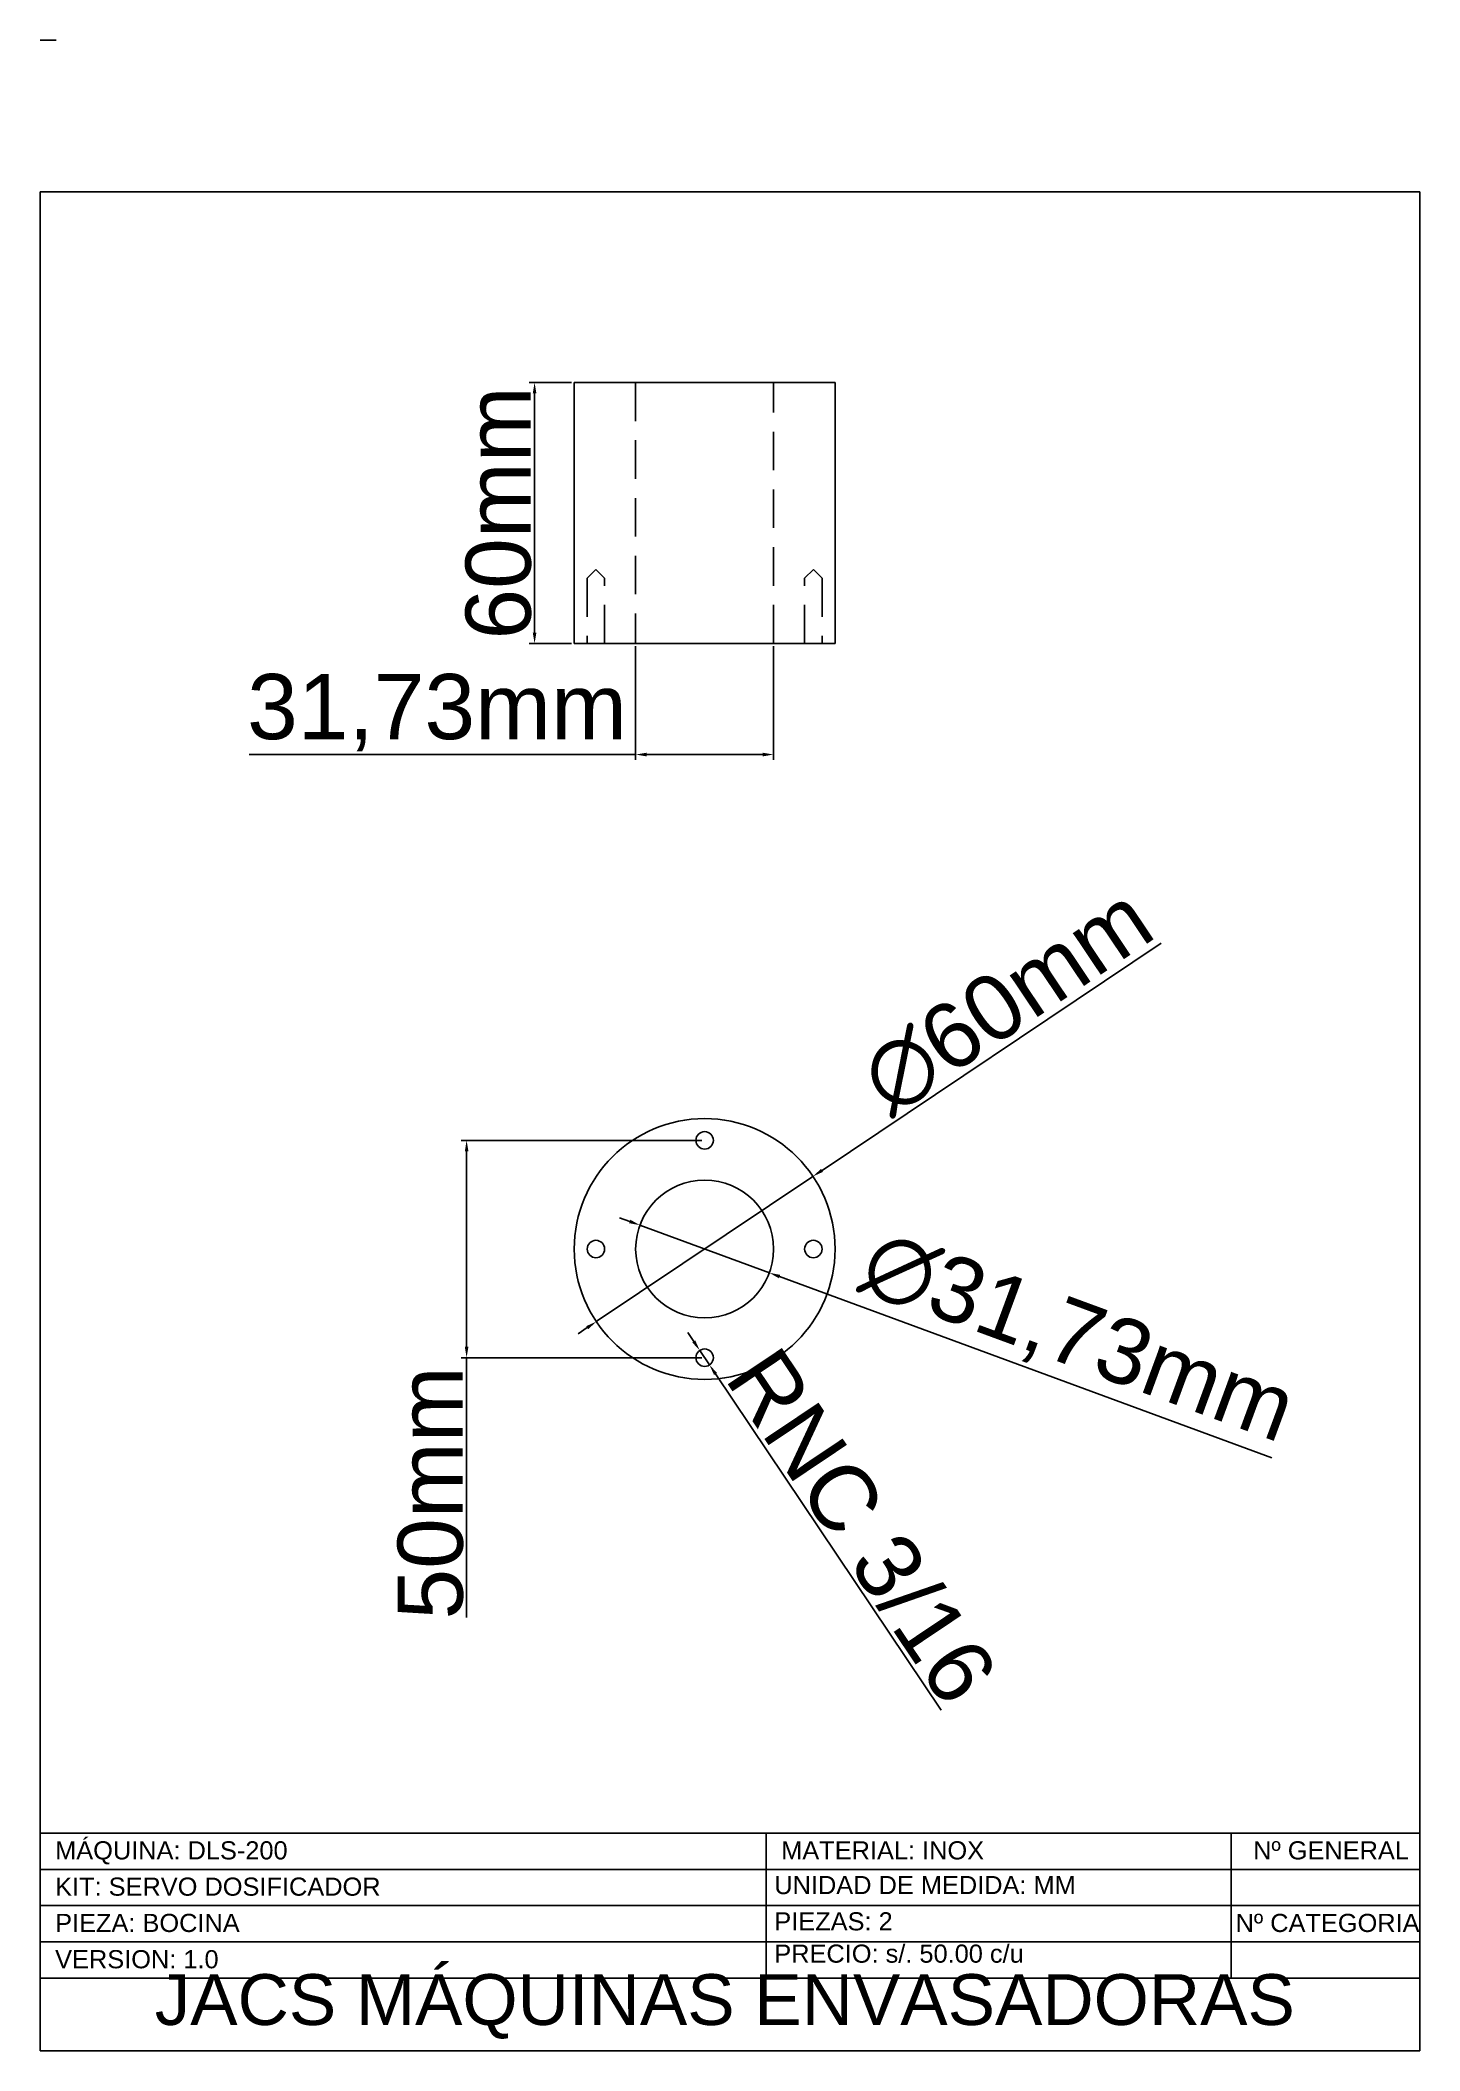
# Paper-space layout '4' of a CAD drawing. Header units: centimetres, sheet in millimetres. Extents: x 3 to 193, y 0 to 277.
# The model-space entities are those that its viewports show. They can reach past a viewport. Long polylines and large blocks are cut down to what shows.
import ezdxf

# ---------------------------------------------------------------- set-up
doc = ezdxf.new("R2010")
doc.units = ezdxf.units.CM
doc.header["$LTSCALE"] = 0.5
doc.linetypes.add('DASHED2', pattern=[9.525, 6.35, -3.175])
doc.styles.get("Standard").update_dxf_attribs({"font": 'arial.ttf'})
doc.dimstyles.new('ISO-25', dxfattribs={"dimtxt": 15, "dimasz": 2.5, "dimexe": 1.25, "dimexo": 0.625, "dimtad": 1, "dimtxsty": 'Standard', "dimcen": 2.5, "dimclrd": 1, "dimclre": 1, "dimadec": 0, "dimazin": 0, "dimtfac": 1, "dimtmove": 0, "dimatfit": 3, "dimfxl": 1, "dimarcsym": 0})

# ---------------------------------------------------------------- blocks, each defined once
blk = doc.blocks.new('*D187')
at = {"color": 1, "lineweight": -2, "transparency": 16777216}
for p, q in [((28074.28, 59629.81), (28064.55, 59629.81)), ((28065.8, 59572.31), (28065.8, 59627.31)), ((28074.28, 59569.81), (28064.55, 59569.81))]:
    blk.add_line(p, q, dxfattribs=at)
at = {"color": 1, "transparency": 16777216}
for points in [[(28065.38, 59627.31), (28066.22, 59627.31), (28065.8, 59629.81)], [(28065.38, 59572.31), (28066.22, 59572.31), (28065.8, 59569.81)]]:
    blk.add_solid(points, dxfattribs=at)
at = {"layer": 'Defpoints', "color": 0, "transparency": 16777216}
for p in [(28065.8, 59629.81), (28074.91, 59629.81), (28074.91, 59569.81)]:
    blk.add_point(p, dxfattribs=at)
at = {"color": 0, "transparency": 16777216, "insert": (28057.52, 59599.81), "char_height": 15, "attachment_point": 5, "rotation": 90}
blk.add_mtext('60mm', dxfattribs=at)
blk = doc.blocks.new('*D184')
at = {"color": 1, "lineweight": -2, "transparency": 16777216}
for p, q in [((28089.04, 59569.18), (28089.04, 59542.99)), ((28120.77, 59569.18), (28120.77, 59542.99)), ((28089.04, 59544.24), (28000.18, 59544.24)), ((28118.27, 59544.24), (28091.54, 59544.24))]:
    blk.add_line(p, q, dxfattribs=at)
at = {"color": 1, "transparency": 16777216}
for points in [[(28091.54, 59544.65), (28091.54, 59543.82), (28089.04, 59544.24)], [(28118.27, 59544.65), (28118.27, 59543.82), (28120.77, 59544.24)]]:
    blk.add_solid(points, dxfattribs=at)
at = {"layer": 'Defpoints', "color": 0, "transparency": 16777216}
for p in [(28089.04, 59569.81), (28120.77, 59569.81), (28089.04, 59544.24)]:
    blk.add_point(p, dxfattribs=at)
at = {"color": 0, "transparency": 16777216, "insert": (28043.36, 59553.88), "char_height": 15, "attachment_point": 5}
blk.add_mtext('31,73mm', dxfattribs=at)
blk = doc.blocks.new('*D188')
at = {"color": 1, "lineweight": -2, "transparency": 16777216}
for p, q in [((28209.88, 59500.85), (28131.91, 59448.58)), ((28079.99, 59413.78), (28129.83, 59447.19)), ((28077.91, 59412.39), (28075.84, 59410.99))]:
    blk.add_line(p, q, dxfattribs=at)
at = {"color": 1, "transparency": 16777216}
for points in [[(28131.67, 59448.92), (28132.14, 59448.23), (28129.83, 59447.19)], [(28077.68, 59412.73), (28078.15, 59412.04), (28079.99, 59413.78)]]:
    blk.add_solid(points, dxfattribs=at)
at = {"layer": 'Defpoints', "color": 0, "transparency": 16777216}
for p in [(28129.83, 59447.19), (28079.99, 59413.78)]:
    blk.add_point(p, dxfattribs=at)
at = {"color": 0, "transparency": 16777216, "insert": (28174.48, 59487.59), "char_height": 15, "attachment_point": 5, "rotation": 33.8345}
blk.add_mtext('∅60mm', dxfattribs=at)
blk = doc.blocks.new('*D185')
at = {"color": 1, "lineweight": -2, "transparency": 16777216}
for p, q in [((28104.28, 59455.48), (28048.92, 59455.48)), ((28050.17, 59452.98), (28050.17, 59407.98)), ((28104.28, 59405.48), (28048.92, 59405.48)), ((28050.17, 59405.48), (28050.17, 59345.73))]:
    blk.add_line(p, q, dxfattribs=at)
at = {"color": 1, "transparency": 16777216}
for points in [[(28049.76, 59452.98), (28050.59, 59452.98), (28050.17, 59455.48)], [(28049.76, 59407.98), (28050.59, 59407.98), (28050.17, 59405.48)]]:
    blk.add_solid(points, dxfattribs=at)
at = {"layer": 'Defpoints', "color": 0, "transparency": 16777216}
for p in [(28104.91, 59455.48), (28050.17, 59405.48), (28104.91, 59405.48)]:
    blk.add_point(p, dxfattribs=at)
at = {"color": 0, "transparency": 16777216, "insert": (28041.89, 59374.36), "char_height": 15, "attachment_point": 5, "rotation": 90}
blk.add_mtext('50mm', dxfattribs=at)
blk = doc.blocks.new('*D189')
at = {"color": 1, "lineweight": -2, "transparency": 16777216}
for p, q in [((28087.67, 59436.82), (28085.33, 59437.69)), ((28090.02, 59435.96), (28119.8, 59425)), ((28235.37, 59382.47), (28122.14, 59424.14))]:
    blk.add_line(p, q, dxfattribs=at)
at = {"color": 1, "transparency": 16777216}
for points in [[(28087.82, 59437.22), (28087.53, 59436.43), (28090.02, 59435.96)], [(28122.29, 59424.53), (28122, 59423.75), (28119.8, 59425)]]:
    blk.add_solid(points, dxfattribs=at)
at = {"layer": 'Defpoints', "color": 0, "transparency": 16777216}
for p in [(28090.02, 59435.96), (28119.8, 59425)]:
    blk.add_point(p, dxfattribs=at)
at = {"color": 0, "transparency": 16777216, "insert": (28190.59, 59409.49), "char_height": 15, "attachment_point": 5, "rotation": 339.7968}
blk.add_mtext('∅31,73mm', dxfattribs=at)
blk = doc.blocks.new('*D190')
at = {"color": 1, "lineweight": -2, "transparency": 16777216}
for p, q in [((28102.4, 59409.22), (28101.01, 59411.3)), ((28103.8, 59407.14), (28106.02, 59403.82)), ((28159.3, 59324.38), (28107.42, 59401.74))]:
    blk.add_line(p, q, dxfattribs=at)
at = {"color": 1, "transparency": 16777216}
for points in [[(28102.75, 59409.45), (28102.06, 59408.99), (28103.8, 59407.14)], [(28107.76, 59401.98), (28107.07, 59401.51), (28106.02, 59403.82)]]:
    blk.add_solid(points, dxfattribs=at)
at = {"layer": 'Defpoints', "color": 0, "transparency": 16777216}
for p in [(28103.8, 59407.14), (28106.02, 59403.82)]:
    blk.add_point(p, dxfattribs=at)
at = {"color": 0, "transparency": 16777216, "insert": (28141.02, 59366.7), "char_height": 15, "attachment_point": 5, "rotation": 303.8477}
blk.add_mtext('RNC 3/16', dxfattribs=at)

msp = doc.modelspace()

# ---------------------------------------------------------------- linework, layer by layer
for p, q in [((28074.91, 59629.806), (28074.91, 59569.806)), ((28074.91, 59629.806), (28134.91, 59629.806)), ((28134.91, 59569.806), (28134.91, 59629.806)), ((28074.91, 59569.806), (28134.91, 59569.806))]:
    msp.add_line(p, q)
at = {"linetype": 'DASHED2'}
for p, q in [((28089.045, 59629.806), (28089.045, 59569.806)), ((28120.775, 59569.806), (28120.775, 59629.806)), ((28079.91, 59586.806), (28077.91, 59584.806)), ((28077.91, 59584.806), (28077.91, 59569.806)), ((28081.91, 59584.806), (28079.91, 59586.806)), ((28081.91, 59569.806), (28081.91, 59584.806)), ((28127.91, 59584.806), (28129.91, 59586.806)), ((28127.91, 59569.806), (28127.91, 59584.806)), ((28129.91, 59586.806), (28131.91, 59584.806)), ((28131.91, 59584.806), (28131.91, 59569.806)), ((28077.91, 59569.806), (28081.91, 59569.806)), ((28131.91, 59569.806), (28127.91, 59569.806))]:
    msp.add_line(p, q, dxfattribs=at)
for centre, radius in [((28104.91, 59430.482), 30), ((28104.91, 59455.482), 2), ((28104.91, 59430.482), 15.865), ((28079.91, 59430.482), 2), ((28129.91, 59430.482), 2), ((28104.91, 59405.482), 2)]:
    msp.add_circle(centre, radius)

# ---------------------------------------------------------------- dimensions: what is measured, and where the dimension line sits
for base, p1, p2, picture, middle in [((28065.801, 59629.806), (28074.91, 59569.806), (28074.91, 59629.806), '*D187', (28057.518, 59599.806)), ((28050.174, 59405.482), (28104.91, 59455.482), (28104.91, 59405.482), '*D185', (28041.891, 59374.357))]:
    dim = msp.add_linear_dim(base=base, p1=p1, p2=p2, angle=90, dimstyle='ISO-25', override={"dimpost": 'mm'})
    dim.commit()
    dim.dimension.update_dxf_attribs({"geometry": picture, "text_midpoint": middle})
dim = msp.add_linear_dim(base=(28089.045, 59544.238), p1=(28120.775, 59569.806), p2=(28089.045, 59569.806), dimstyle='ISO-25', override={"dimpost": 'mm'})
dim.commit()
dim.dimension.update_dxf_attribs({"geometry": '*D184', "text_midpoint": (28043.36, 59553.877)})
for p1, p2, picture, middle in [((28079.99, 59413.778), (28129.829, 59447.186), '*D188', (28179.327, 59480.364)), ((28090.021, 59435.961), (28119.799, 59425.003), '*D189', (28187.176, 59400.209))]:
    dim = msp.add_diameter_dim_2p(p1=p1, p2=p2, dimstyle='ISO-25', override={"dimpost": 'mm'})
    dim.commit()
    dim.dimension.update_dxf_attribs({"geometry": picture, "text_midpoint": middle, "dimtype": 163})
dim = msp.add_diameter_dim_2p(p1=(28103.796, 59407.143), p2=(28106.024, 59403.821), text='RNC 3/16', dimstyle='ISO-25', override={"dimpost": 'mm'})
dim.commit()
dim.dimension.update_dxf_attribs({"geometry": '*D190', "text_midpoint": (28141.018, 59366.697)})

psp = doc.layouts.new('4')

# ---------------------------------------------------------------- linework, layer by layer
for p, q in [((3.11, 276.94), (5.31, 276.94)), ((3.11, 256.06), (3.11, -0.06)), ((3.11, 256.06), (193.11, 256.06)), ((193.11, -0.06), (193.11, 256.06)), ((3.11, 24.94), (3.11, 29.94)), ((3.11, 29.94), (193.11, 29.94)), ((3.11, 29.94), (103.11, 29.94)), ((103.11, 29.94), (103.11, 9.94)), ((193.11, 29.94), (167.11, 29.94)), ((167.11, 29.94), (167.11, 9.94)), ((193.11, 29.94), (168.11, 29.94)), ((193.11, 24.94), (3.11, 24.94)), ((193.11, 19.94), (193.11, 24.94)), ((3.11, 14.94), (3.11, 19.94)), ((3.11, 19.94), (193.11, 19.94)), ((193.11, 14.94), (3.11, 14.94)), ((193.11, 9.94), (193.11, 14.94)), ((3.11, -0.06), (3.11, 9.94)), ((3.11, 9.94), (193.11, 9.94)), ((3.11, -0.06), (193.11, -0.06))]:
    psp.add_line(p, q)

# ---------------------------------------------------------------- texts
at = {"attachment_point": 1}
for s, width, insert, char_height in [('MÁQUINA: DLS-200', 100, (5.16, 28.81), 2.5), ('MATERIAL: INOX', 100, (105.16, 28.81), 2.5), ('Nº GENERAL', 100, (170.16, 28.81), 2.5), ('KIT: SERVO DOSIFICADOR', 100, (5.16, 23.81), 2.5), ('UNIDAD DE MEDIDA: MM', 100, (104.21, 24.03), 2.5), ('PIEZA: BOCINA', 100, (5.16, 18.81), 2.5), ('PIEZAS: 2', 100, (104.21, 19.03), 2.5), ('Nº CATEGORIA', 100, (167.74, 18.81), 2.5), ('PRECIO: s/. 50.00 c/u ', 100, (104.21, 14.58), 2.5), ('VERSION: 1.0', 100, (5.16, 13.81), 2.5), ('    JACS MÁQUINAS ENVASADORAS', 186.3441, (8.01, 10.5), 7)]:
    psp.add_mtext_dynamic_manual_height_columns(s, width=width, gutter_width=12.5, heights=[0], dxfattribs=dict(at, insert=insert, char_height=char_height))

# ---------------------------------------------------------------- viewports
at = {"layer": '0', "view_target_point": (-247.019, -525.705)}
psp.add_viewport(center=(98.11, 143), size=(190, 226.121), view_center_point=(28357.766, 60010.614), view_height=377.5836, dxfattribs=at)

doc.saveas('drawing.dxf')
